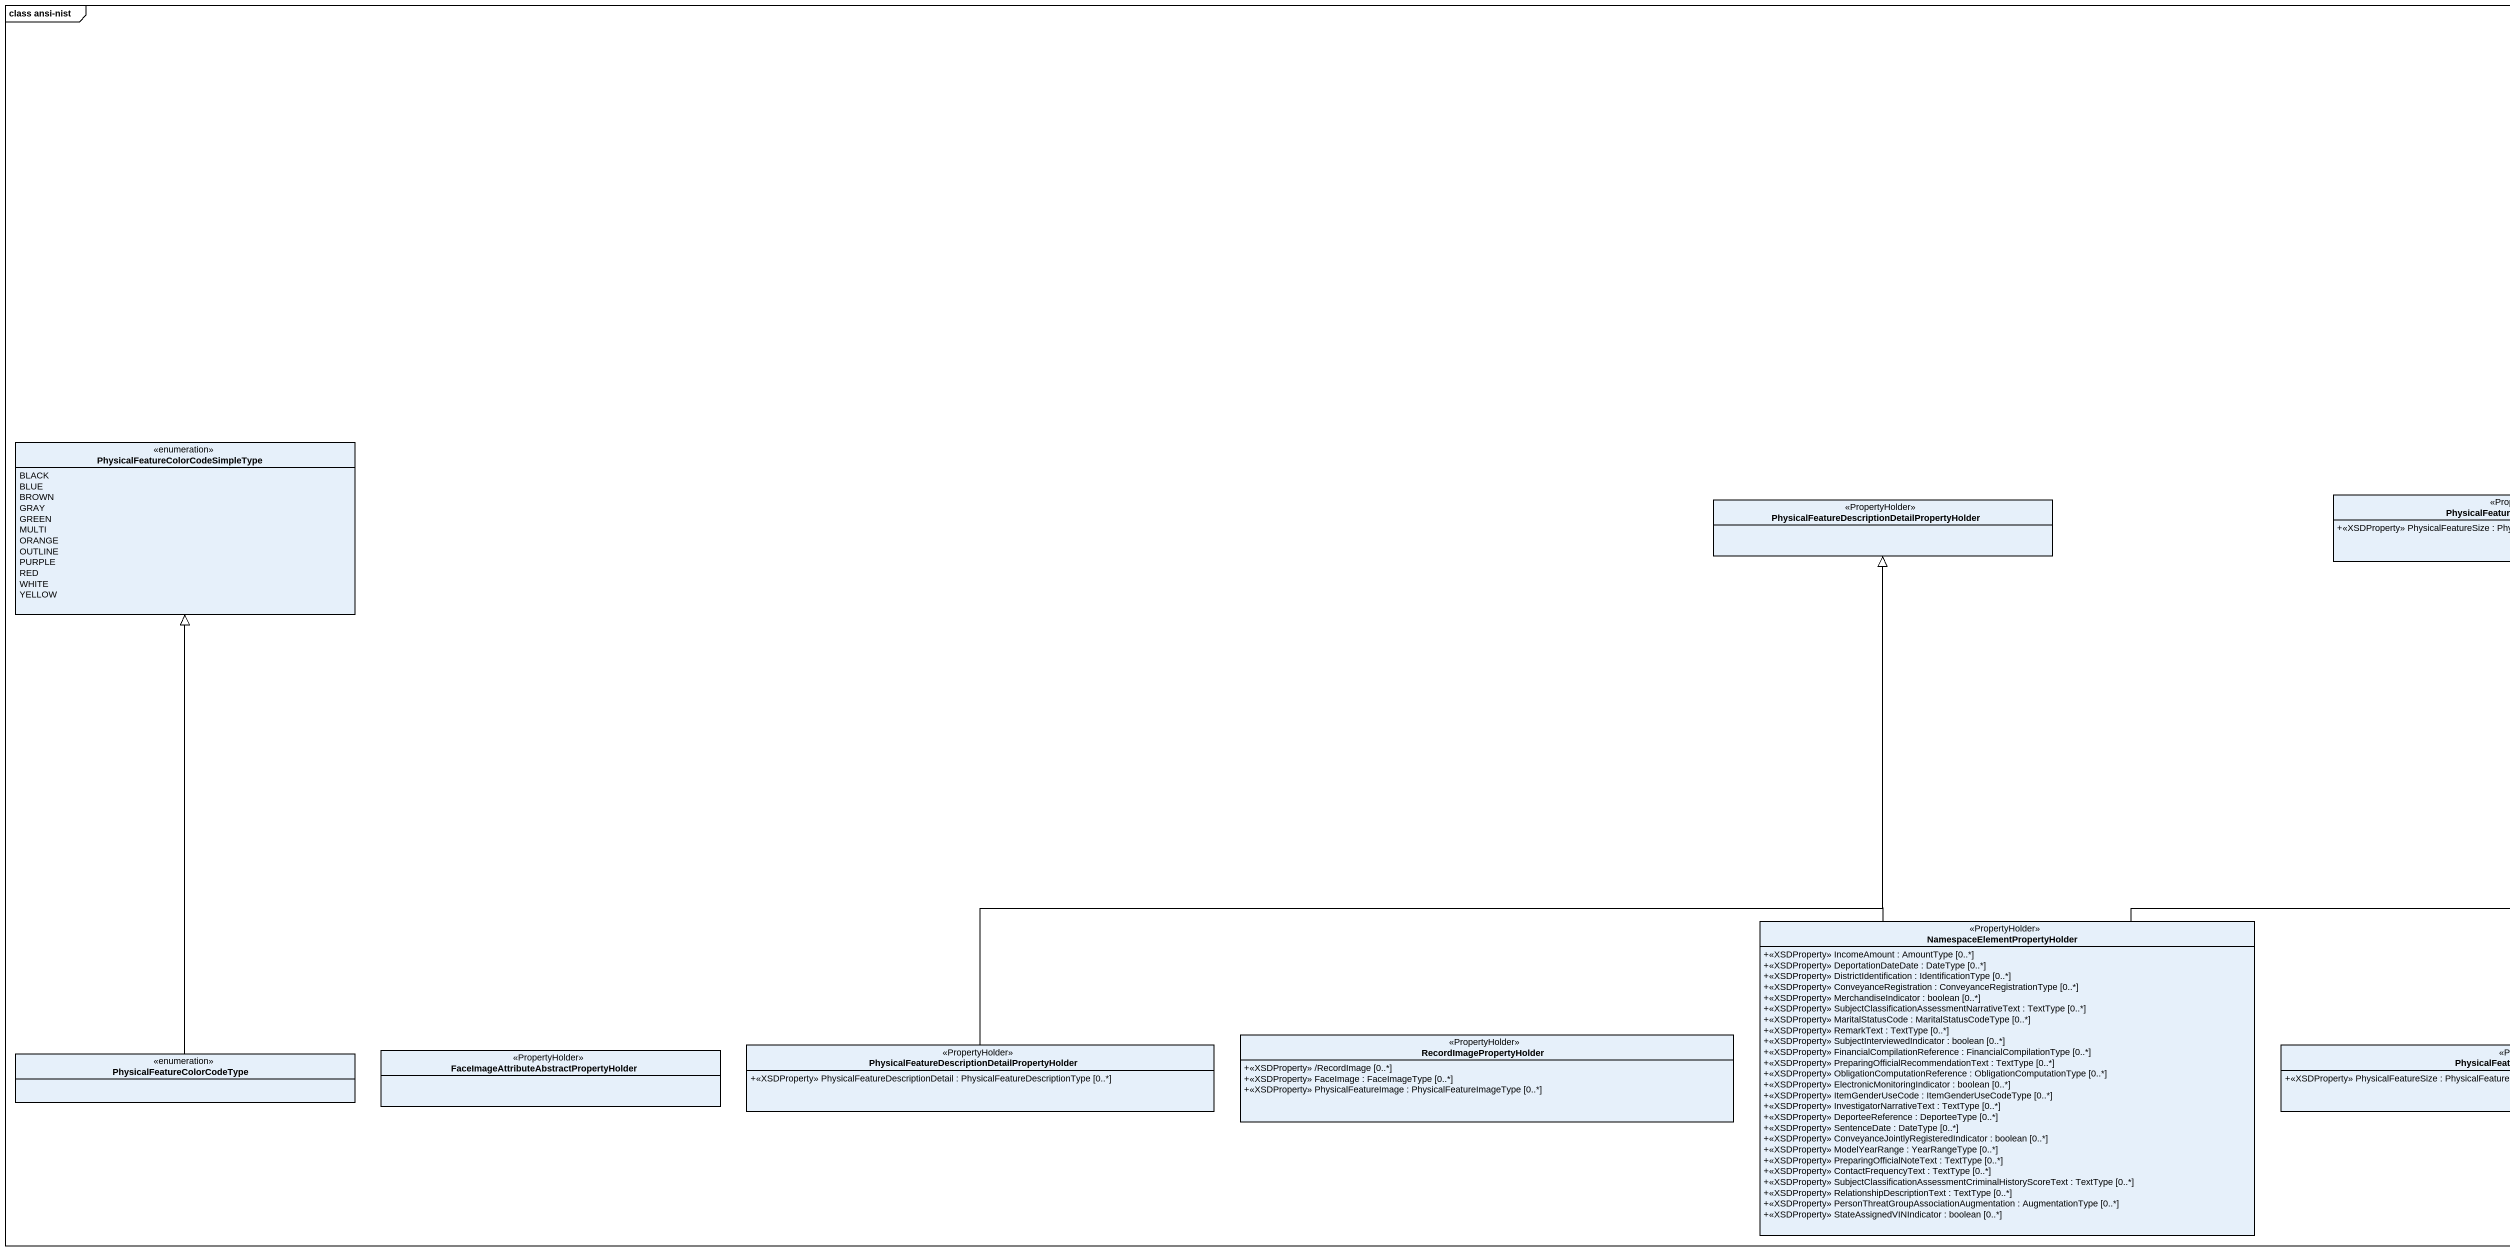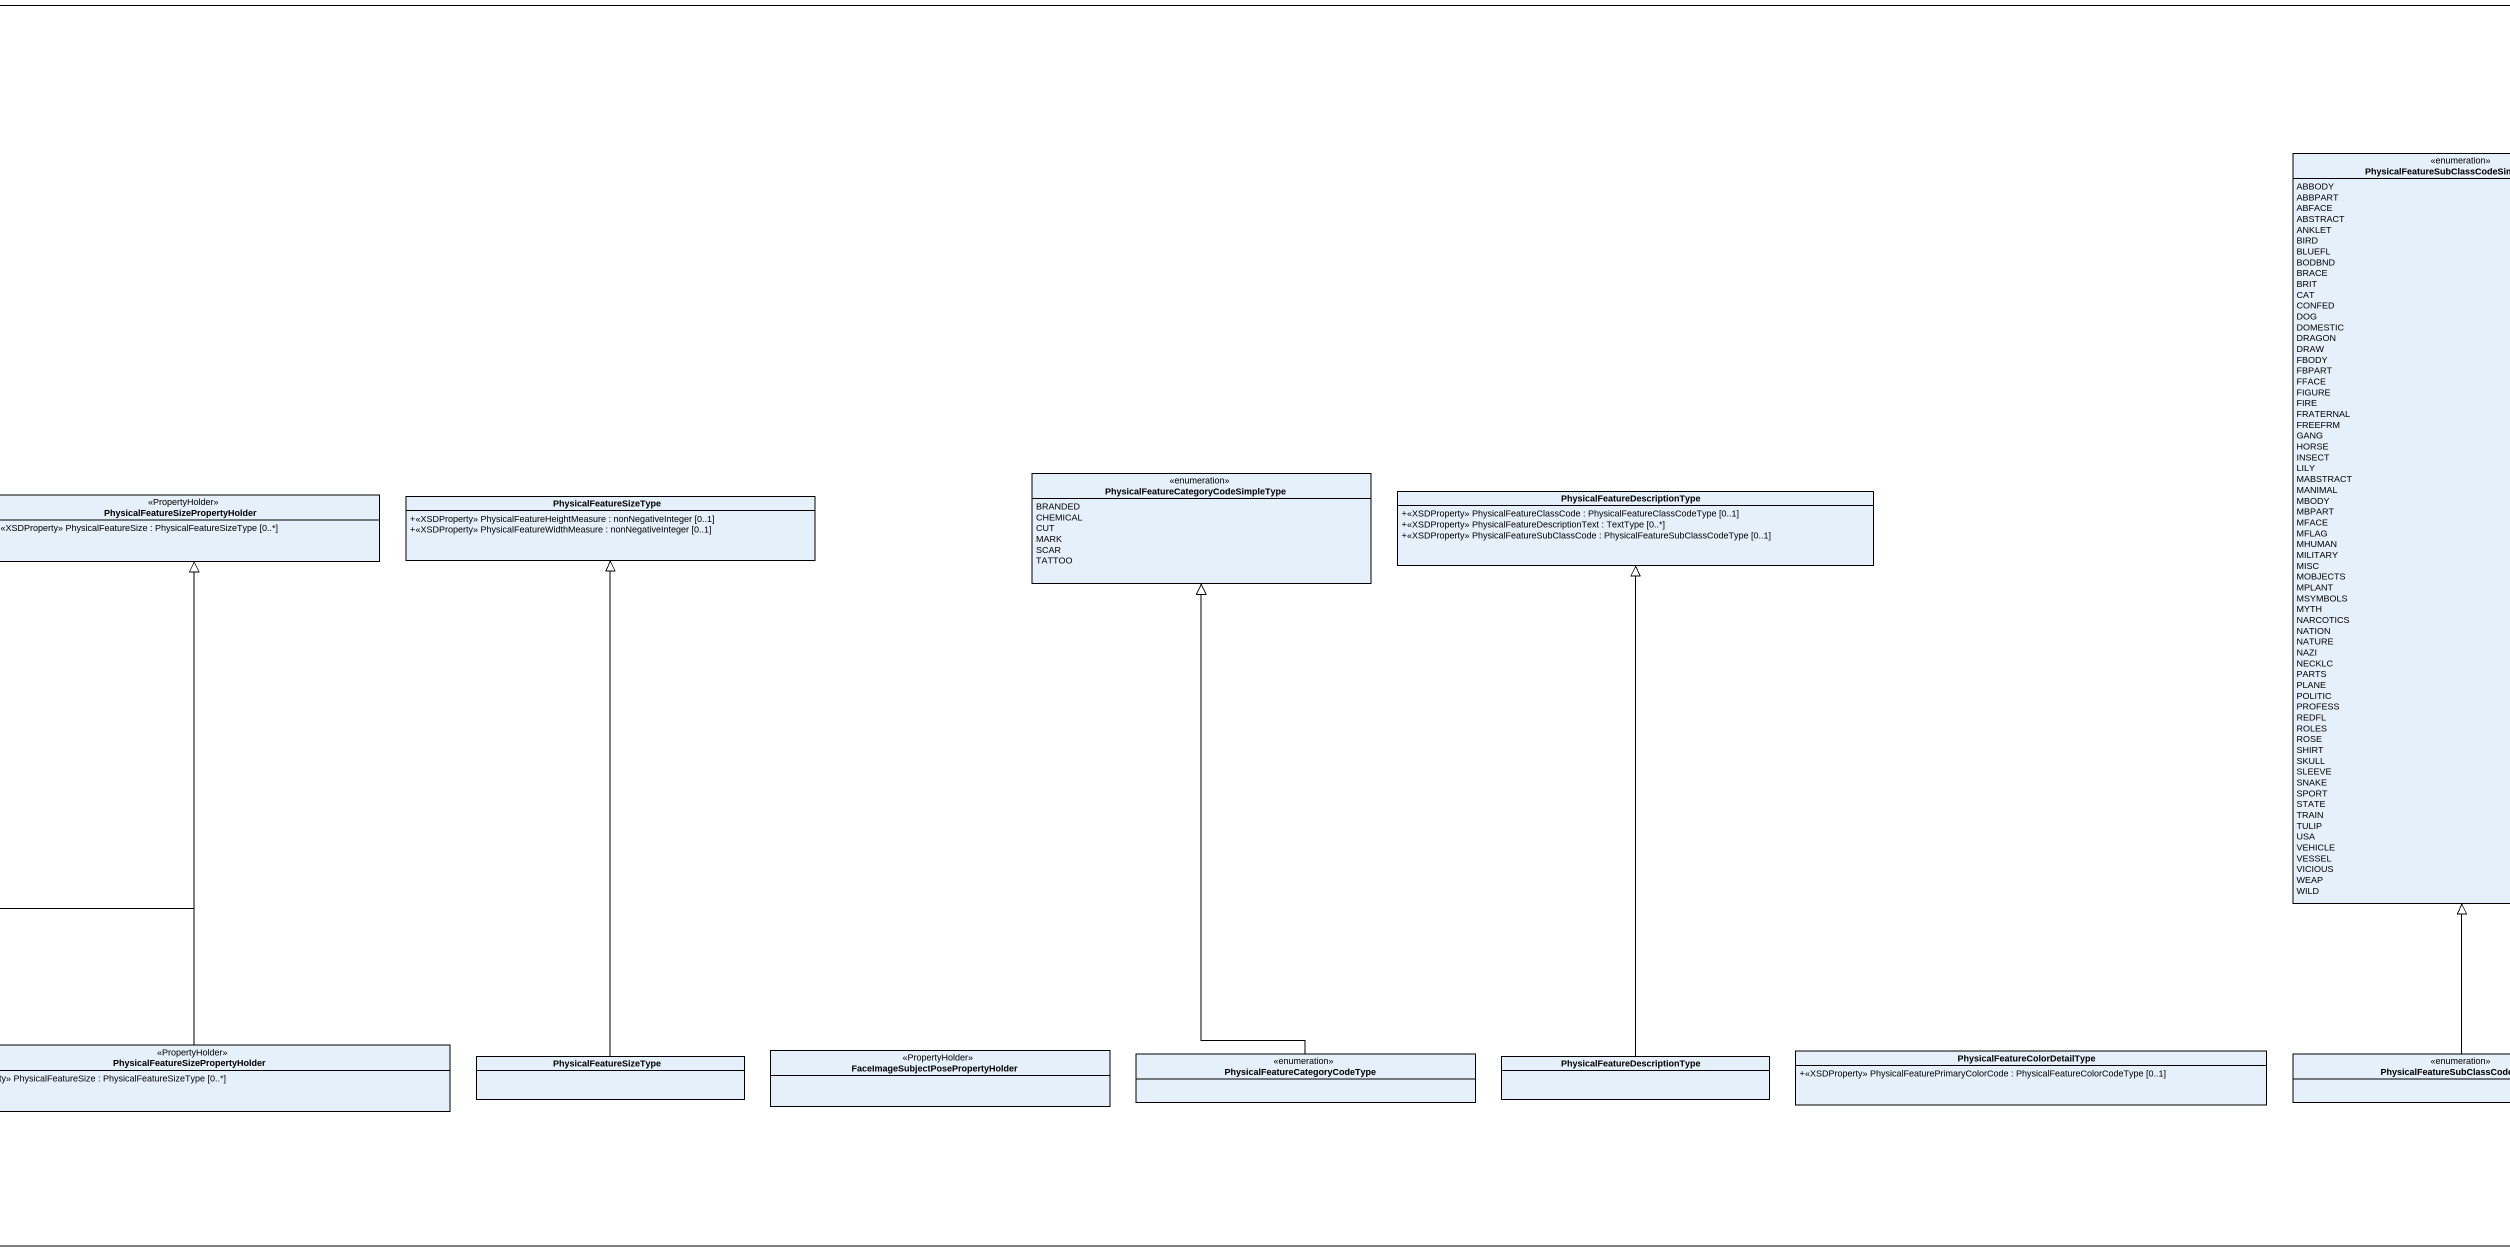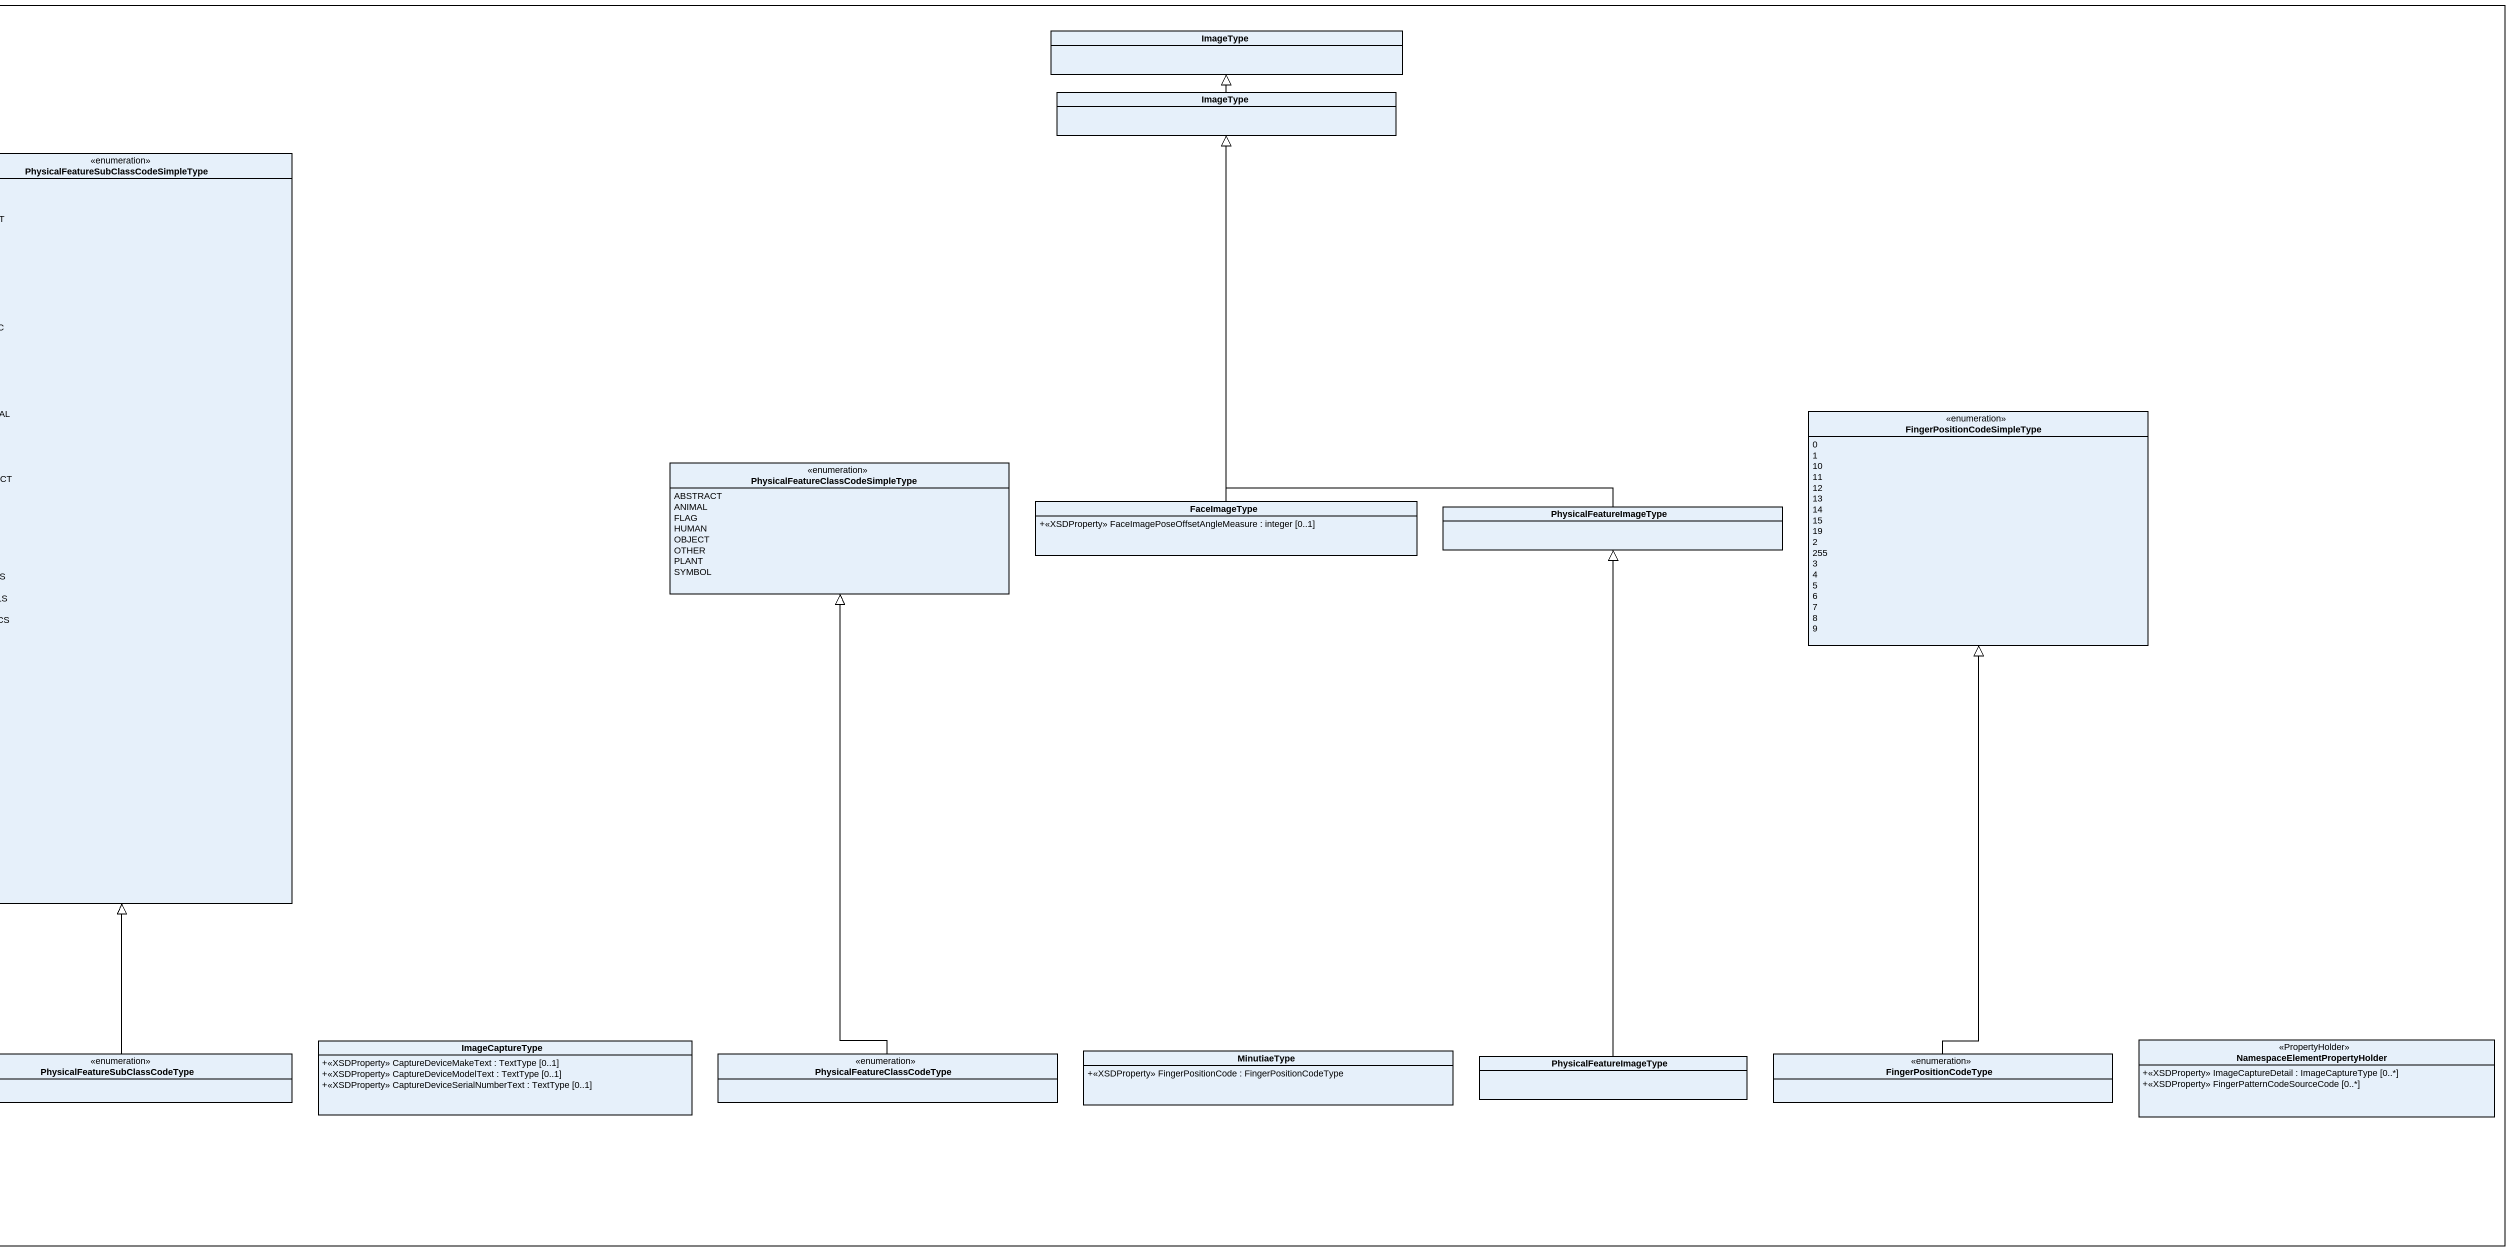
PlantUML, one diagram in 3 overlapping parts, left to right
@startuml
mainframe class ansi-nist
hide circle
hide empty members
skinparam classAttributeIconSize 0
class ImageType
class "ImageType" as ImageType_2
enum "PhysicalFeatureSubClassCodeSimpleType" as PhysicalFeatureSubClassCodeS {
  ABBODY
  ABBPART
  ABFACE
  ABSTRACT
  ANKLET
  BIRD
  BLUEFL
  BODBND
  BRACE
  BRIT
  CAT
  CONFED
  DOG
  DOMESTIC
  DRAGON
  DRAW
  FBODY
  FBPART
  FFACE
  FIGURE
  FIRE
  FRATERNAL
  FREEFRM
  GANG
  HORSE
  INSECT
  LILY
  MABSTRACT
  MANIMAL
  MBODY
  MBPART
  MFACE
  MFLAG
  MHUMAN
  MILITARY
  MISC
  MOBJECTS
  MPLANT
  MSYMBOLS
  MYTH
  NARCOTICS
  NATION
  NATURE
  NAZI
  NECKLC
  PARTS
  PLANE
  POLITIC
  PROFESS
  REDFL
  ROLES
  ROSE
  SHIRT
  SKULL
  SLEEVE
  SNAKE
  SPORT
  STATE
  TRAIN
  TULIP
  USA
  VEHICLE
  VESSEL
  VICIOUS
  WEAP
  WILD
}
enum FingerPositionCodeSimpleType {
  0
  1
  10
  11
  12
  13
  14
  15
  19
  2
  255
  3
  4
  5
  6
  7
  8
  9
}
enum "PhysicalFeatureColorCodeSimpleType" as PhysicalFeatureColorCodeSimp {
  BLACK
  BLUE
  BROWN
  GRAY
  GREEN
  MULTI
  ORANGE
  OUTLINE
  PURPLE
  RED
  WHITE
  YELLOW
}
enum "PhysicalFeatureClassCodeSimpleType" as PhysicalFeatureClassCodeSimp {
  ABSTRACT
  ANIMAL
  FLAG
  HUMAN
  OBJECT
  OTHER
  PLANT
  SYMBOL
}
class "PhysicalFeatureDescriptionDetailPropertyHolder" as PhysicalFeatureDescriptionDe <<PropertyHolder>>
class "PhysicalFeatureSizePropertyHolder" as PhysicalFeatureSizePropertyH <<PropertyHolder>> {
  +<<XSDProperty>> PhysicalFeatureSize : PhysicalFeatureSizeType [0..*]
}
class PhysicalFeatureSizeType {
  +<<XSDProperty>> PhysicalFeatureHeightMeasure : nonNegativeInteger [0..1]
  +<<XSDProperty>> PhysicalFeatureWidthMeasure : nonNegativeInteger [0..1]
}
enum "PhysicalFeatureCategoryCodeSimpleType" as PhysicalFeatureCategoryCodeS {
  BRANDED
  CHEMICAL
  CUT
  MARK
  SCAR
  TATTOO
}
class "PhysicalFeatureDescriptionType" as PhysicalFeatureDescriptionTy {
  +<<XSDProperty>> PhysicalFeatureClassCode : PhysicalFeatureClassCodeType [0..1]
  +<<XSDProperty>> PhysicalFeatureDescriptionText : TextType [0..*]
  +<<XSDProperty>> PhysicalFeatureSubClassCode : PhysicalFeatureSubClassCodeType [0..1]
}
class FaceImageType {
  +<<XSDProperty>> FaceImagePoseOffsetAngleMeasure : integer [0..1]
}
class PhysicalFeatureImageType
class "NamespaceElementPropertyHolder" as NamespaceElementPropertyHold <<PropertyHolder>> {
  +<<XSDProperty>> IncomeAmount : AmountType [0..*]
  +<<XSDProperty>> DeportationDateDate : DateType [0..*]
  +<<XSDProperty>> DistrictIdentification : IdentificationType [0..*]
  +<<XSDProperty>> ConveyanceRegistration : ConveyanceRegistrationType [0..*]
  +<<XSDProperty>> MerchandiseIndicator : boolean [0..*]
  +<<XSDProperty>> SubjectClassificationAssessmentNarrativeText : TextType [0..*]
  +<<XSDProperty>> MaritalStatusCode : MaritalStatusCodeType [0..*]
  +<<XSDProperty>> RemarkText : TextType [0..*]
  +<<XSDProperty>> SubjectInterviewedIndicator : boolean [0..*]
  +<<XSDProperty>> FinancialCompilationReference : FinancialCompilationType [0..*]
  +<<XSDProperty>> PreparingOfficialRecommendationText : TextType [0..*]
  +<<XSDProperty>> ObligationComputationReference : ObligationComputationType [0..*]
  +<<XSDProperty>> ElectronicMonitoringIndicator : boolean [0..*]
  +<<XSDProperty>> ItemGenderUseCode : ItemGenderUseCodeType [0..*]
  +<<XSDProperty>> InvestigatorNarrativeText : TextType [0..*]
  +<<XSDProperty>> DeporteeReference : DeporteeType [0..*]
  +<<XSDProperty>> SentenceDate : DateType [0..*]
  +<<XSDProperty>> ConveyanceJointlyRegisteredIndicator : boolean [0..*]
  +<<XSDProperty>> ModelYearRange : YearRangeType [0..*]
  +<<XSDProperty>> PreparingOfficialNoteText : TextType [0..*]
  +<<XSDProperty>> ContactFrequencyText : TextType [0..*]
  +<<XSDProperty>> SubjectClassificationAssessmentCriminalHistoryScoreText : TextType [0..*]
  +<<XSDProperty>> RelationshipDescriptionText : TextType [0..*]
  +<<XSDProperty>> PersonThreatGroupAssociationAugmentation : AugmentationType [0..*]
  +<<XSDProperty>> StateAssignedVINIndicator : boolean [0..*]
}
class "PhysicalFeatureDescriptionDetailPropertyHolder" as PhysicalFeatureDescriptionDe_2 <<PropertyHolder>> {
  +<<XSDProperty>> PhysicalFeatureDescriptionDetail : PhysicalFeatureDescriptionType [0..*]
}
class RecordImagePropertyHolder <<PropertyHolder>> {
  +<<XSDProperty>> /RecordImage [0..*]
  +<<XSDProperty>> FaceImage : FaceImageType [0..*]
  +<<XSDProperty>> PhysicalFeatureImage : PhysicalFeatureImageType [0..*]
}
class "PhysicalFeatureSizePropertyHolder" as PhysicalFeatureSizePropertyH_2 <<PropertyHolder>> {
  +<<XSDProperty>> PhysicalFeatureSize : PhysicalFeatureSizeType [0..*]
}
class ImageCaptureType {
  +<<XSDProperty>> CaptureDeviceMakeText : TextType [0..1]
  +<<XSDProperty>> CaptureDeviceModelText : TextType [0..1]
  +<<XSDProperty>> CaptureDeviceSerialNumberText : TextType [0..1]
}
class "NamespaceElementPropertyHolder" as NamespaceElementPropertyHold_2 <<PropertyHolder>> {
  +<<XSDProperty>> ImageCaptureDetail : ImageCaptureType [0..*]
  +<<XSDProperty>> FingerPatternCodeSourceCode [0..*]
}
enum PhysicalFeatureColorCodeType
class "FaceImageAttributeAbstractPropertyHolder" as FaceImageAttributeAbstractPr <<PropertyHolder>>
class "PhysicalFeatureSizeType" as PhysicalFeatureSizeType_2
class "FaceImageSubjectPosePropertyHolder" as FaceImageSubjectPoseProperty <<PropertyHolder>>
enum "PhysicalFeatureCategoryCodeType" as PhysicalFeatureCategoryCodeT
class "PhysicalFeatureDescriptionType" as PhysicalFeatureDescriptionTy_2
class "PhysicalFeatureColorDetailType" as PhysicalFeatureColorDetailTy {
  +<<XSDProperty>> PhysicalFeaturePrimaryColorCode : PhysicalFeatureColorCodeType [0..1]
}
enum "PhysicalFeatureSubClassCodeType" as PhysicalFeatureSubClassCodeT
enum PhysicalFeatureClassCodeType
class MinutiaeType {
  +<<XSDProperty>> FingerPositionCode : FingerPositionCodeType
}
class "PhysicalFeatureImageType" as PhysicalFeatureImageType_2
enum FingerPositionCodeType
ImageType_2 -up-|> ImageType
FaceImageType -up-|> ImageType_2
PhysicalFeatureImageType -up-|> ImageType_2
NamespaceElementPropertyHold -up-|> PhysicalFeatureDescriptionDe
NamespaceElementPropertyHold -up-|> PhysicalFeatureSizePropertyH
PhysicalFeatureDescriptionDe_2 -up-|> PhysicalFeatureDescriptionDe
PhysicalFeatureSizePropertyH_2 -up-|> PhysicalFeatureSizePropertyH
PhysicalFeatureColorCodeType -up-|> PhysicalFeatureColorCodeSimp
PhysicalFeatureSizeType_2 -up-|> PhysicalFeatureSizeType
PhysicalFeatureCategoryCodeT -up-|> PhysicalFeatureCategoryCodeS
PhysicalFeatureDescriptionTy_2 -up-|> PhysicalFeatureDescriptionTy
PhysicalFeatureSubClassCodeT -up-|> PhysicalFeatureSubClassCodeS
PhysicalFeatureClassCodeType -up-|> PhysicalFeatureClassCodeSimp
PhysicalFeatureImageType_2 -up-|> PhysicalFeatureImageType
FingerPositionCodeType -up-|> FingerPositionCodeSimpleType
@enduml
